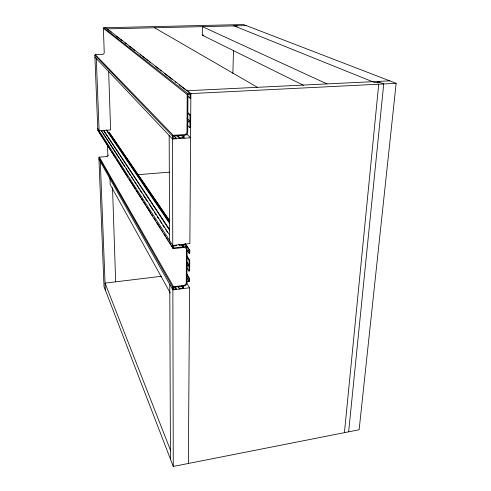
<?xml version="1.0" encoding="UTF-8"?>
<svg xmlns="http://www.w3.org/2000/svg" width="491" height="491" viewBox="0 0 491 491"><rect width="100%" height="100%" fill="white"/><g stroke="black" fill="none" stroke-linecap="round" stroke-linejoin="round"><path stroke-width="0.74" d="M178.411 286.449L179.565 289.046L178.024 286.406M176.195 245.089L176.195 245.733L173.446 246.04L173.452 247.986L183.039 246.924L183.045 244.984L179.626 245.359L179.626 244.708M177.619 135.614L179.767 137.799L179.767 138.523L177.098 135.804M179.571 288.426L182.91 288.002L182.916 286.149L173.526 287.333L173.532 289.193L176.22 288.855L176.22 289.475L175.072 287.481M179.767 137.799L183.382 137.56L183.389 135.387L173.231 136.062L173.237 138.241L176.146 138.045L176.146 138.769M183.573 288.536L183.585 286.063L184.248 285.977A2.78 2.387 -32.4 0 0 186.93 283.16L186.936 281.92L189.563 281.435L189.624 278.477L186.764 273.941M183.732 244.26L183.72 246.844L184.401 246.77A2.829 2.48 -34.1 0 1 187.114 249.047L187.108 250.33L189.772 250.195L189.796 253.233L189.121 253.307L187.402 250.766M184.1 138.229L184.113 135.338L184.831 135.289A3.001 2.799 -48 0 0 187.734 132.202L187.789 121.989L189.956 121.854L189.919 127.697L190.643 127.654M190.87 93.965L190.508 93.609L187.936 93.738A0.767 0.724 -57.9 0 0 187.2 94.53L187.016 131.52A3.001 2.805 -48.1 0 1 184.113 134.614L173.231 135.332A0.749 0.706 -45.4 0 0 172.507 136.111L172.764 248.059A0.712 0.626 -32.8 0 0 173.452 248.636L183.72 247.495A2.829 2.48 -34 0 1 186.427 249.766L186.267 282.626A2.78 2.387 -32.4 0 1 183.585 285.443L173.526 286.713A0.7 0.601 -31.1 0 0 172.857 287.419L173.268 466.45L359.13 429.754L396.151 83.329L243.524 24.55L105.755 27.705M186.795 255.793L189.747 260.242L189.673 270.977L189.004 271.057L189.035 266.018L187.022 266.263L186.942 281.3L188.943 281.048L188.955 278.563L186.918 275.316M189.121 253.307L189.133 250.748L187.102 250.975L187.022 265.631L189.041 265.392L189.072 260.322L186.961 257.124M190.839 98.096L190.109 98.139L190.134 94.382L187.93 94.493L187.789 121.252L189.962 121.124L189.999 115.238L187.691 113.231M188.378 463.467L189.563 287.775L186.979 283.565M246.298 25.618L107.253 28.865L190.87 93.591L189.857 243.585L172.758 245.463L97.758 128.593M303.53 85.317L202.28 35.186L202.384 26.643L327.031 83.918M232.869 73.392L233.495 50.413M98.304 130.79L97.826 130.373L94.849 55.145L95.303 54.654L102.41 54.415A1.915 1.89 80 0 0 104.233 52.445L103.386 28.251L103.724 27.772L105.688 27.778M173.268 466.45L104.012 286.621L98.906 157.58L99.335 157.114L106.087 156.623A1.811 1.718 -24.5 0 0 107.817 154.763L107.474 144.9M377.315 82.979L377.462 81.457L383.729 83.949L348.647 431.822M344.424 432.657L378.721 84.2M189.563 287.775L172.863 289.899L98.973 159.311M188.955 278.563L189.624 278.477M161.373 276.286L105.049 283.129L170.42 450.063M189.072 260.322L189.747 260.242M137.363 174.741L169.364 172.157M185.488 134.405L186.973 134.307L190.576 137.793L172.513 139.014L94.923 57.06M108.02 132.404L109.309 132.539M189.999 115.238L190.729 115.195L187.832 112.684M190.87 93.591L396.151 83.329M187.188 90.737L389.737 80.855M379.359 82.212L374.394 82.451L233.335 25.569L237.638 25.82M202.28 35.186L203.79 35.143M154.548 27.76L257.407 87.312M105.755 27.889L108.769 30.227M109.978 31.166L111.187 32.099M116.619 36.309L119.638 38.654M120.841 39.587L122.05 40.526M125.07 42.864L126.273 43.797M129.293 46.136L134.724 50.352M140.156 54.562L141.365 55.495M142.574 56.434L148.006 60.645M149.209 61.584L150.418 62.517M155.248 66.26L158.869 69.065M160.072 70.004L161.281 70.937M164.301 73.282L172.145 79.364M175.164 81.702L176.373 82.641M179.387 84.98L187.237 91.062M188.446 91.995L190.858 93.867M103.846 27.754L187.936 93.738M103.386 28.251L187.2 94.53M187.722 96.236L190.109 98.139M187.12 118.57L189.962 121.124M187.126 125.107L189.919 127.697M181.21 135.393L183.382 137.56M174.01 135.841L176.146 138.045M95.303 54.654L173.231 135.332M94.849 55.145L172.507 136.111M109.186 132.355L169.812 221.011M185.322 243.763L189.814 250.349M109.076 132.337L169.591 220.95M185.156 243.739L189.477 250.066M107.185 130.68L169.548 222.478M184.174 244.002L186.752 247.802M106.351 130.047L169.542 223.319M181.762 245.015L183.039 246.924M103.595 130.219L169.487 229.444M103.607 130.667L169.487 230.064M178.779 244.082L179.626 245.359M186.789 256.419L188.053 258.327M101.299 130.379L169.499 234.833M101.318 130.827L102.153 132.11M102.987 133.392L119.301 158.427M120.142 159.716L124.745 166.774M125.997 168.701L130.6 175.76M131.435 177.048L133.527 180.258M134.362 181.541L136.038 184.107M136.872 185.389L138.965 188.599M139.8 189.888L141.893 193.098M143.151 195.019L147.331 201.439M149.006 204.01L153.186 210.43M154.444 212.351L156.12 214.923M157.372 216.85L158.63 218.771M159.882 220.698L161.557 223.27M162.809 225.191L164.485 227.763M165.737 229.69L167.413 232.255M186.954 262.182L189.041 265.392M187.366 263.452L188.618 265.379M186.942 267.841L189.004 271.057M98.709 131.435L110.622 150.111M111.445 151.4L115.551 157.838M116.373 159.127L118.012 161.699M118.834 162.987L127.869 177.153M129.102 179.086L135.258 188.747M136.492 190.68L138.137 193.251M138.959 194.54L140.598 197.118M141.42 198.407L143.065 200.979M143.888 202.267L145.526 204.845M146.349 206.134L150.866 213.217M151.688 214.506L152.511 215.795M154.149 218.366L155.383 220.299M156.617 222.233L160.311 228.027M161.545 229.96L162.773 231.893M164.006 233.82L165.651 236.398M166.474 237.687L168.112 240.265M168.935 241.547L170.58 244.125M171.402 245.414L173.452 248.636M97.826 130.373L172.764 248.059M186.776 274.579L187.587 275.868M186.918 277.802L188.943 281.048M181.731 286.026L182.91 288.002M175.072 286.861L176.22 288.855M99.335 157.114L173.526 286.713M98.906 157.58L172.857 287.419M170.254 292.98L110.193 184.616L109.953 177.717M96.297 58.515L99.108 130.704L110.61 129.986L108.658 71.103M100.317 161.686L105.32 290.009M112.525 187.636L115.655 281.803M169.168 135.485L169.585 240.529M169.763 284.424L170.457 459.153M108.278 155.162A1.811 1.718 -24.6 0 1 108.235 155.616M107.437 156.727A1.811 1.718 -24.6 0 1 107.007 156.93M106.498 130.072A1.829 1.761 -25.6 0 1 107.455 131.551"/></g></svg>
